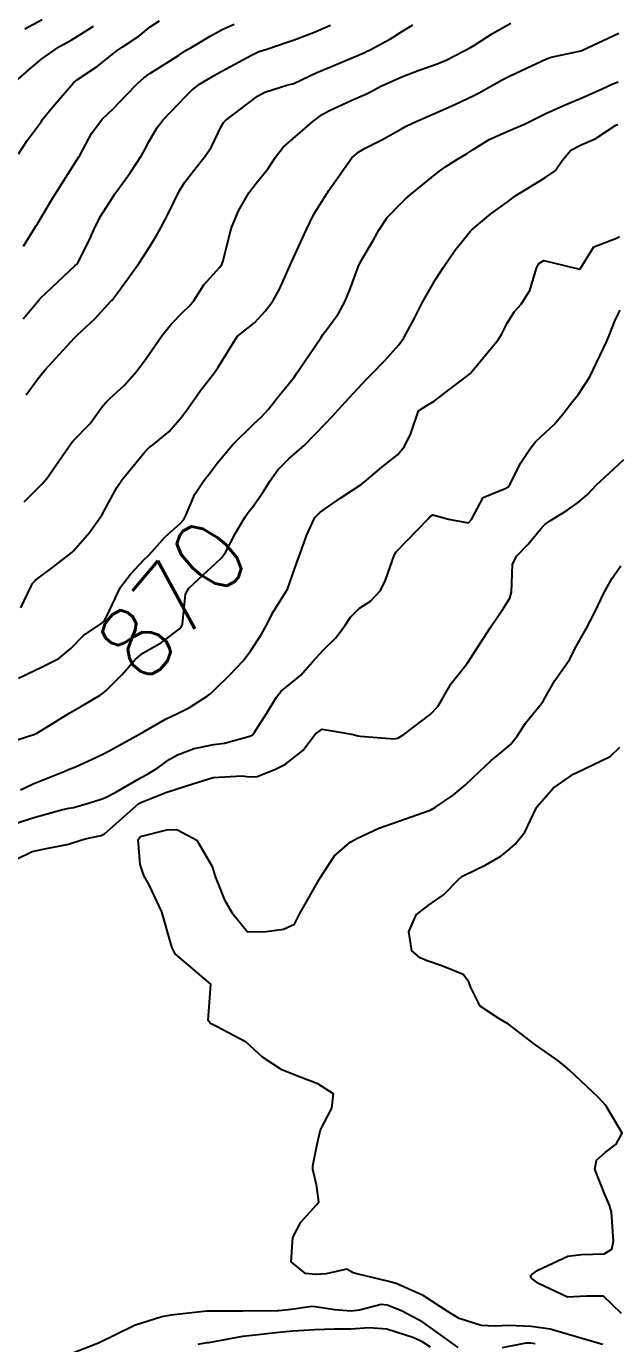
# Model space of a CAD drawing. Header units: metres. Extents: x 307586 to 320046, y 7427249 to 7434250.
# Drawn here: x 319953.7 to 319986.5, y 7429414.4 to 7429487.6 of the extents above; entities that cross this region are included whole.
import ezdxf
from ezdxf.enums import TextEntityAlignment as Align

# ---------------------------------------------------------------- set-up
doc = ezdxf.new("R2010")
doc.units = ezdxf.units.M
doc.header["$MEASUREMENT"] = 0
for name, color, linetype in [('Cotas', 45, 'Continuous'), ('Curvas de Nivel 1m', 11, 'Continuous'), ('Curvas de Nivel 5m', 15, 'Continuous')]:
    doc.layers.add(name, color=color, linetype=linetype)
doc.styles.add('Style-STANDARD', font='STANDARD.shx')

msp = doc.modelspace()

# ---------------------------------------------------------------- linework, layer by layer
at = {"layer": 'Curvas de Nivel 1m', "flags": 128}
for points, elevation in [([(319953.286, 7429480.462), (319953.77, 7429481.212), (319954.54, 7429482.257), (319954.618, 7429482.372), (319954.67, 7429482.448), (319955.18, 7429483.071), (319956.346, 7429484.423), (319956.565, 7429484.601), (319957.65, 7429485.332), (319958.58, 7429486.06), (319958.765, 7429486.214), (319959.033, 7429486.395), (319959.962, 7429487.016), (319960.6, 7429487.519), (319961.117, 7429487.861)], 863), ([(319953.569, 7429475.342), (319954.257, 7429476.452), (319954.337, 7429476.579), (319954.468, 7429476.799), (319955.088, 7429477.837), (319955.455, 7429478.436), (319956.51, 7429480.106), (319956.636, 7429480.295), (319956.71, 7429480.418), (319957.347, 7429481.596), (319957.935, 7429482.406), (319958.247, 7429482.702), (319958.549, 7429482.977), (319959.242, 7429483.707), (319959.894, 7429484.387), (319960.248, 7429484.702), (319960.568, 7429484.934), (319962.163, 7429485.94), (319962.581, 7429486.208), (319962.669, 7429486.263), (319962.811, 7429486.348), (319963.923, 7429487.007), (319964.599, 7429487.376), (319965.255, 7429487.668)], 864), ([(319953.601, 7429461.139), (319954.294, 7429461.829), (319954.609, 7429462.134), (319954.856, 7429462.442), (319956.02, 7429464.125), (319956.232, 7429464.421), (319956.324, 7429464.524), (319957.26, 7429465.484), (319957.921, 7429466.404), (319958.107, 7429466.642), (319958.35, 7429466.872), (319959.148, 7429467.602), (319959.841, 7429468.378), (319960.38, 7429469.105), (319961.24, 7429470.362), (319961.757, 7429471.002), (319962.413, 7429471.674), (319962.756, 7429472.008), (319963.032, 7429472.344), (319963.582, 7429473.188), (319964.441, 7429474.152), (319964.569, 7429474.328), (319964.647, 7429474.529), (319965.091, 7429476.321), (319965.496, 7429477.296), (319966.08, 7429478.306), (319966.499, 7429478.86), (319967.136, 7429479.664), (319967.543, 7429480.29), (319967.971, 7429480.836), (319968.529, 7429481.327), (319969.047, 7429481.763), (319969.621, 7429482.269), (319970.15, 7429482.66), (319970.549, 7429482.885), (319971.746, 7429483.434), (319972.559, 7429483.789), (319972.856, 7429483.931), (319973.406, 7429484.222), (319974.191, 7429484.589), (319974.568, 7429484.756), (319975.478, 7429485.102), (319976.576, 7429485.484), (319977.056, 7429485.697), (319977.983, 7429486.166), (319978.373, 7429486.376), (319978.588, 7429486.507), (319979.604, 7429487.149), (319980.609, 7429487.733)], 867), ([(319953.642, 7429487.414), (319954.605, 7429487.93)], 861), ([(319953.096, 7429484.465), (319953.877, 7429485.15), (319954.576, 7429485.745), (319955.564, 7429486.435), (319956.219, 7429486.795), (319956.592, 7429487.02), (319957.448, 7429487.563)], 862), ([(319953.424, 7429455.245), (319953.989, 7429456.452), (319954.07, 7429456.607), (319954.228, 7429456.785), (319955.178, 7429457.497), (319956.251, 7429458.322), (319956.3, 7429458.372), (319956.348, 7429458.419), (319957.233, 7429459.44), (319957.908, 7429460.404), (319958.042, 7429460.637), (319958.283, 7429461.086), (319958.753, 7429461.936), (319959.056, 7429462.389), (319960.319, 7429463.931), (319960.537, 7429464.152), (319960.818, 7429464.365), (319961.645, 7429465.041), (319962.338, 7429465.847), (319962.549, 7429466.14), (319962.698, 7429466.346), (319963.382, 7429467.315), (319964.188, 7429468.332), (319964.376, 7429468.621), (319965.431, 7429470.314), (319965.962, 7429470.744), (319966.405, 7429471.108), (319966.972, 7429471.737), (319967.403, 7429472.29), (319967.772, 7429472.944), (319968.361, 7429474.281), (319968.389, 7429474.335), (319968.445, 7429474.452), (319969.264, 7429476.268), (319969.656, 7429477.081), (319970.401, 7429478.261), (319970.438, 7429478.316), (319970.494, 7429478.407), (319971.779, 7429480.241), (319972.168, 7429480.585), (319972.521, 7429480.78), (319973.485, 7429481.264), (319974.538, 7429481.858), (319974.759, 7429481.987), (319975.184, 7429482.2), (319976.549, 7429482.786), (319977.512, 7429483.211), (319978.558, 7429483.718), (319978.853, 7429483.864), (319979.366, 7429484.152), (319980.128, 7429484.583), (319980.573, 7429484.809), (319981.478, 7429485.228), (319982.587, 7429485.741), (319982.86, 7429485.836), (319984.065, 7429486.095), (319984.49, 7429486.195), (319984.594, 7429486.23), (319984.87, 7429486.361), (319986.604, 7429487.18)], 868), ([(319953.719, 7429467.09), (319954.366, 7429467.963), (319954.577, 7429468.24), (319954.743, 7429468.444), (319956.391, 7429470.254), (319956.565, 7429470.418), (319957.518, 7429471.297), (319958.421, 7429472.287), (319958.477, 7429472.344), (319958.53, 7429472.398), (319958.797, 7429472.765), (319959.97, 7429474.377), (319960.45, 7429475.113), (319960.93, 7429475.893), (319961.195, 7429476.363), (319961.622, 7429477.217), (319962.178, 7429478.355), (319962.498, 7429478.876), (319963.141, 7429479.709), (319963.653, 7429480.339), (319963.994, 7429480.862), (319964.538, 7429481.991), (319964.661, 7429482.209), (319964.783, 7429482.326), (319966.557, 7429483.672), (319966.96, 7429483.895), (319968.182, 7429484.284), (319968.488, 7429484.357), (319968.564, 7429484.383), (319969.848, 7429484.989), (319970.573, 7429485.293), (319972.418, 7429486.07), (319972.582, 7429486.141), (319972.644, 7429486.167), (319972.77, 7429486.228), (319973.942, 7429486.867), (319974.599, 7429487.292), (319975.177, 7429487.629)], 866), ([(319953.285, 7429451.34), (319954.173, 7429451.765), (319954.633, 7429451.986), (319955.517, 7429452.43), (319956.189, 7429452.987), (319956.901, 7429453.708), (319957.906, 7429454.403), (319958.065, 7429454.541), (319958.207, 7429454.828), (319958.951, 7429456.389), (319959.497, 7429457.118), (319960.246, 7429457.907), (319960.477, 7429458.141), (319960.691, 7429458.366), (319961.431, 7429459.188), (319962.269, 7429459.936), (319962.461, 7429460.158), (319962.553, 7429460.347), (319963.075, 7429461.558), (319963.592, 7429462.337), (319963.906, 7429462.735), (319964.312, 7429463.283), (319965.183, 7429464.317), (319966.334, 7429465.455), (319966.77, 7429465.864), (319967.158, 7429466.292), (319967.681, 7429466.959), (319968.366, 7429467.793), (319968.579, 7429468.068), (319968.725, 7429468.275), (319969.446, 7429469.327), (319970.066, 7429470.255), (319970.203, 7429470.446), (319970.4, 7429470.704), (319971.054, 7429471.602), (319971.403, 7429472.24), (319971.703, 7429472.965), (319972.161, 7429474.233), (319972.245, 7429474.432), (319972.449, 7429474.794), (319972.993, 7429475.69), (319973.282, 7429476.222), (319973.756, 7429476.935), (319974.485, 7429477.701), (319974.747, 7429477.949), (319975.019, 7429478.202), (319976.505, 7429479.402), (319976.959, 7429479.725), (319977.655, 7429480.169), (319978.186, 7429480.495), (319978.521, 7429480.708), (319979.417, 7429481.264), (319980.537, 7429481.768), (319980.803, 7429481.872), (319981.368, 7429482.128), (319982.549, 7429482.708), (319983.508, 7429483.146), (319984.558, 7429483.577), (319985.686, 7429484.073), (319986.28, 7429484.351), (319986.569, 7429484.468)], 869), ([(319953.405, 7429445.142), (319954.093, 7429445.463), (319955.853, 7429446.176), (319956.102, 7429446.28), (319956.201, 7429446.32), (319956.456, 7429446.416), (319957.584, 7429446.932), (319958.115, 7429447.199), (319958.89, 7429447.62), (319960.132, 7429448.294), (319960.183, 7429448.319), (319960.268, 7429448.369), (319961.439, 7429449.058), (319962.143, 7429449.391), (319962.787, 7429449.703), (319963.756, 7429450.334), (319963.975, 7429450.513), (319964.158, 7429450.684), (319964.991, 7429451.498), (319965.748, 7429452.307), (319966.189, 7429452.873), (319966.751, 7429453.741), (319967.043, 7429454.292), (319967.447, 7429455.051), (319968.223, 7429456.28), (319968.744, 7429457.774), (319968.912, 7429458.27), (319969.297, 7429459.298), (319969.733, 7429460.258), (319969.999, 7429460.532), (319970.28, 7429460.737), (319971.171, 7429461.36), (319972.301, 7429462.095), (319972.38, 7429462.151), (319972.475, 7429462.228), (319973.462, 7429463.068), (319974.318, 7429463.755), (319974.705, 7429464.204), (319975.059, 7429464.928), (319975.483, 7429466.193), (319976.004, 7429466.53), (319976.351, 7429466.735), (319977.167, 7429467.366), (319978.235, 7429468.161), (319978.311, 7429468.223), (319978.374, 7429468.29), (319979.914, 7429470.137), (319980.1, 7429470.432), (319980.407, 7429471.061), (319980.824, 7429471.719), (319981.179, 7429472.122), (319981.669, 7429472.879), (319982.044, 7429474.114), (319982.173, 7429474.385), (319982.45, 7429474.553), (319984.281, 7429474.092), (319984.443, 7429474.066), (319984.47, 7429474.09), (319985.227, 7429475.313), (319986.469, 7429475.791), (319986.653, 7429475.876)], 871), ([(319953.236, 7429443.294), (319954.074, 7429443.575), (319955.681, 7429444.028), (319956.08, 7429444.113), (319956.335, 7429444.163), (319957.232, 7429444.409), (319957.878, 7429444.609), (319958.086, 7429444.683), (319958.696, 7429444.998), (319960.097, 7429445.821), (319960.453, 7429446.013), (319961.021, 7429446.361), (319961.645, 7429446.82), (319962.114, 7429447.077), (319963.03, 7429447.43), (319964.123, 7429447.645), (319964.714, 7429447.732), (319966.13, 7429448.118), (319966.249, 7429448.181), (319966.362, 7429448.298), (319967.054, 7429449.38), (319967.601, 7429450.286), (319967.84, 7429450.601), (319968.162, 7429450.86), (319968.947, 7429451.493), (319969.621, 7429452.258), (319970.189, 7429452.888), (319970.881, 7429453.558), (319971.392, 7429454.238), (319971.706, 7429454.737), (319972.213, 7429455.22), (319972.821, 7429455.62), (319973.388, 7429456.218), (319973.666, 7429456.781), (319974.161, 7429458.211), (319974.189, 7429458.275), (319974.254, 7429458.353), (319976.017, 7429460.184), (319976.141, 7429460.316), (319976.276, 7429460.409), (319977.156, 7429460.171), (319978.271, 7429459.966), (319978.423, 7429460.158), (319979.071, 7429461.369), (319980.299, 7429461.879), (319980.466, 7429461.963), (319980.582, 7429462.127), (319981.149, 7429463.287), (319981.705, 7429464.116), (319981.974, 7429464.466), (319982.333, 7429464.81), (319983.01, 7429465.436), (319983.57, 7429466.098), (319983.908, 7429466.543), (319984.363, 7429467.122), (319985.007, 7429468.08), (319985.551, 7429469.239), (319985.933, 7429470.067), (319986.079, 7429470.384), (319986.411, 7429471.234), (319986.69, 7429471.786)], 872), ([(319953.211, 7429441.293), (319954.052, 7429441.717), (319954.653, 7429441.842), (319956.058, 7429442.121), (319956.282, 7429442.196), (319956.982, 7429442.411), (319957.871, 7429442.596), (319958.066, 7429442.694), (319959.975, 7429444.372), (319960.084, 7429444.437), (319961.459, 7429444.986), (319962.091, 7429445.198), (319962.969, 7429445.466), (319964.098, 7429445.821), (319965.698, 7429445.905), (319966.098, 7429445.853), (319966.526, 7429445.868), (319967.56, 7429446.285), (319967.922, 7429446.466), (319968.107, 7429446.568), (319969.065, 7429447.319), (319969.779, 7429448.255), (319970.136, 7429448.508), (319971.79, 7429448.233), (319972.131, 7429448.132), (319972.244, 7429448.116), (319974.129, 7429447.96), (319974.339, 7429447.998), (319974.672, 7429448.202), (319976.144, 7429449.323), (319976.556, 7429449.769), (319976.8, 7429450.174), (319977.3, 7429451.034), (319978.183, 7429452.16), (319979.461, 7429454.141), (319980.214, 7429455.233), (319980.56, 7429455.786), (319980.646, 7429456.126), (319980.708, 7429457.663), (319980.92, 7429458.123), (319981.584, 7429458.793), (319982.268, 7429459.611), (319982.504, 7429459.874), (319982.812, 7429460.105), (319983.714, 7429460.663), (319984.287, 7429461.055), (319984.843, 7429461.534), (319985.376, 7429462.074), (319986.312, 7429462.952), (319986.883, 7429463.488)], 873), ([(319985.725, 7429414.313), (319985.379, 7429414.411), (319983.731, 7429414.886), (319982.802, 7429415.163), (319981.735, 7429415.322), (319980.487, 7429415.371), (319979.735, 7429415.342), (319978.973, 7429415.379), (319977.739, 7429415.767), (319977.082, 7429416.167), (319975.756, 7429417.047), (319974.253, 7429417.707), (319973.768, 7429417.844), (319972.146, 7429418.224), (319971.853, 7429418.308), (319971.774, 7429418.358), (319971.512, 7429418.496), (319970.355, 7429418.244), (319969.814, 7429418.208), (319969.772, 7429418.213), (319969.209, 7429418.258), (319968.418, 7429418.91), (319968.511, 7429420.269), (319968.951, 7429421.118), (319969.82, 7429422.074), (319969.904, 7429422.167), (319969.958, 7429422.249), (319969.832, 7429423.197), (319969.629, 7429424.042), (319969.629, 7429424.253), (319969.854, 7429425.363), (319970.011, 7429426.099), (319970.055, 7429426.248), (319970.68, 7429427.443), (319970.764, 7429428.241), (319969.899, 7429428.809), (319968.837, 7429429.201), (319967.906, 7429429.577), (319966.835, 7429430.291), (319965.925, 7429431.107), (319964.274, 7429431.981), (319963.94, 7429432.152), (319963.818, 7429432.322), (319963.963, 7429434.33), (319961.98, 7429436.021), (319961.814, 7429436.352), (319961.746, 7429436.593), (319961.238, 7429438.358), (319960.541, 7429439.851), (319960.251, 7429440.368), (319960.042, 7429440.995), (319959.924, 7429442.372), (319960.065, 7429442.534), (319961.512, 7429442.912), (319962.069, 7429442.939), (319963.179, 7429442.339), (319964.041, 7429440.868), (319964.205, 7429440.327), (319964.718, 7429439.018), (319965.12, 7429438.313), (319965.997, 7429437.255), (319967.029, 7429437.258), (319967.999, 7429437.385), (319968.597, 7429437.679), (319968.906, 7429438.267), (319970.033, 7429440.25), (319970.826, 7429441.467), (319971.689, 7429442.234), (319971.931, 7429442.365), (319972.065, 7429442.431), (319973.291, 7429442.998), (319974.074, 7429443.291), (319975.769, 7429443.874), (319976.081, 7429443.98), (319976.218, 7429444.042), (319976.439, 7429444.176), (319977.411, 7429444.845), (319978.095, 7429445.405), (319978.881, 7429446.148), (319979.512, 7429446.739), (319980.12, 7429447.24), (319980.596, 7429447.656), (319980.96, 7429448.122), (319981.422, 7429448.835), (319982.149, 7429449.724), (319982.32, 7429449.939), (319982.419, 7429450.107), (319983.053, 7429451.217), (319983.69, 7429452.095), (319983.884, 7429452.395), (319984.192, 7429453.01), (319984.788, 7429454.081), (319985.277, 7429455.014), (319985.771, 7429456.067), (319986.241, 7429456.898), (319986.72, 7429457.584)], 874), ([(319977.694, 7429414.16), (319975.737, 7429415.559), (319974.551, 7429416.192), (319973.747, 7429416.503), (319973.409, 7429416.545), (319972.22, 7429416.223), (319971.742, 7429416.173), (319970.84, 7429416.239), (319969.745, 7429416.418), (319969.575, 7429416.424), (319968.427, 7429416.27), (319967.742, 7429416.193), (319967.652, 7429416.191), (319965.742, 7429416.175), (319965.615, 7429416.175), (319963.741, 7429416.165), (319963.576, 7429416.158), (319961.739, 7429415.957), (319961.246, 7429415.863), (319959.733, 7429415.368), (319957.723, 7429414.4), (319956.298, 7429413.833)], 873), ([(319976.16, 7429414.176), (319975.726, 7429414.445), (319975.229, 7429414.684), (319973.733, 7429415.177), (319972.756, 7429415.237), (319971.732, 7429415.17), (319970.809, 7429415.162), (319969.732, 7429415.136), (319968.515, 7429415.052), (319967.73, 7429414.98), (319966.259, 7429414.826), (319965.728, 7429414.759), (319963.825, 7429414.42), (319963.724, 7429414.403), (319963.235, 7429414.327)], 872), ([(319981.967, 7429414.348), (319981.726, 7429414.397), (319981.45, 7429414.389), (319980.125, 7429414.126)], 873)]:
    msp.add_lwpolyline(points, dxfattribs=dict(at, elevation=elevation))
at = {"layer": 'Curvas de Nivel 5m', "flags": 128}
for points, elevation in [([(319953.554, 7429471.311), (319954.421, 7429472.35), (319954.462, 7429472.409), (319954.499, 7429472.449), (319956.441, 7429474.274), (319956.518, 7429474.344), (319956.581, 7429474.419), (319957.215, 7429475.652), (319957.542, 7429476.409), (319957.854, 7429477.024), (319958.487, 7429478.012), (319958.643, 7429478.245), (319958.751, 7429478.397), (319959.476, 7429479.417), (319960.117, 7429480.384), (319960.263, 7429480.637), (319960.524, 7429481.138), (319960.982, 7429481.927), (319961.323, 7429482.368), (319962.556, 7429483.664), (319962.899, 7429484.007), (319963.34, 7429484.342), (319964.106, 7429484.796), (319964.57, 7429485.059), (319966.228, 7429485.953), (319966.581, 7429486.13), (319966.701, 7429486.18), (319967.066, 7429486.295), (319968.201, 7429486.672), (319968.591, 7429486.804), (319969.657, 7429487.209), (319970.603, 7429487.617)], 865), ([(319952.798, 7429447.788), (319954.129, 7429448.215), (319954.297, 7429448.281), (319954.585, 7429448.443), (319956.143, 7429449.407), (319956.777, 7429449.783), (319957.825, 7429450.403), (319958.015, 7429450.541), (319958.157, 7429450.659), (319959.029, 7429451.529), (319959.768, 7429452.376), (319960.186, 7429452.727), (319961.227, 7429453.326), (319962.2, 7429454.07), (319962.334, 7429454.217), (319962.389, 7429454.348), (319962.562, 7429456.004), (319962.746, 7429456.345), (319963.515, 7429457.055), (319964.244, 7429457.722), (319964.555, 7429458.019), (319964.778, 7429458.322), (319965.337, 7429459.387), (319965.869, 7429460.306), (319966.042, 7429460.538), (319966.281, 7429460.836), (319966.879, 7429461.709), (319967.244, 7429462.291), (319967.684, 7429462.911), (319968.315, 7429463.537), (319969.137, 7429464.268), (319970.335, 7429465.489), (319970.705, 7429465.88), (319971.034, 7429466.243), (319971.659, 7429466.931), (319972.365, 7429467.691), (319972.627, 7429467.969), (319972.883, 7429468.225), (319973.617, 7429468.982), (319974.389, 7429469.853), (319974.648, 7429470.206), (319975.262, 7429471.345), (319975.692, 7429472.191), (319976.436, 7429473.489), (319976.705, 7429473.913), (319976.87, 7429474.176), (319977.514, 7429475.108), (319978.356, 7429476.161), (319978.408, 7429476.217), (319978.465, 7429476.272), (319979.494, 7429477.129), (319980.489, 7429477.836), (319980.65, 7429477.97), (319980.836, 7429478.127), (319982.503, 7429479.14), (319983.081, 7429479.531), (319983.463, 7429480.101), (319983.946, 7429480.672), (319984.526, 7429480.968), (319985.303, 7429481.307), (319986.44, 7429482.062), (319986.543, 7429482.101)], 870), ([(319986.76, 7429416.05), (319985.757, 7429416.997), (319984.813, 7429417.013), (319983.756, 7429416.945), (319982.154, 7429417.717), (319981.771, 7429417.989), (319981.712, 7429418.111), (319981.726, 7429418.157), (319981.774, 7429418.205), (319982.119, 7429418.448), (319983.784, 7429419.227), (319984.534, 7429419.324), (319985.786, 7429419.351), (319986.224, 7429419.62), (319986.303, 7429420.055), (319986.197, 7429421.676), (319986.094, 7429422.057), (319985.829, 7429422.659), (319985.267, 7429424.066), (319985.362, 7429424.551), (319985.852, 7429424.989), (319986.462, 7429425.449), (319986.801, 7429426.051), (319985.886, 7429427.602), (319985.457, 7429428.064), (319983.907, 7429429.523), (319983.616, 7429429.79), (319983.227, 7429430.09), (319981.926, 7429431.007), (319980.479, 7429432.125), (319979.946, 7429432.425), (319978.92, 7429433.113), (319978.396, 7429434.154), (319978.283, 7429434.472), (319977.97, 7429434.867), (319976.787, 7429435.359), (319975.977, 7429435.63), (319975.59, 7429435.797), (319975.117, 7429436.193), (319974.95, 7429437.244), (319975.358, 7429438.19), (319976.018, 7429438.708), (319976.884, 7429439.311), (319977.721, 7429440.163), (319977.885, 7429440.312), (319978.036, 7429440.397), (319979.221, 7429440.967), (319980.053, 7429441.456), (319980.434, 7429441.749), (319980.859, 7429442.122), (319981.399, 7429442.788), (319982.014, 7429444.111), (319982.039, 7429444.155), (319982.084, 7429444.216), (319982.958, 7429445.237), (319984.102, 7429446.027), (319984.237, 7429446.088), (319986.122, 7429446.986), (319986.671, 7429447.511)], 875)]:
    msp.add_lwpolyline(points, dxfattribs=dict(at, elevation=elevation))

# ---------------------------------------------------------------- texts
at = {"layer": 'Cotas', "style": 'Style-STANDARD'}
msp.add_text('870', height=4, rotation=49.82396, dxfattribs=at).set_placement((319961.847, 7429455.735, 870), align=Align.MIDDLE_CENTER)

doc.saveas('drawing.dxf')
